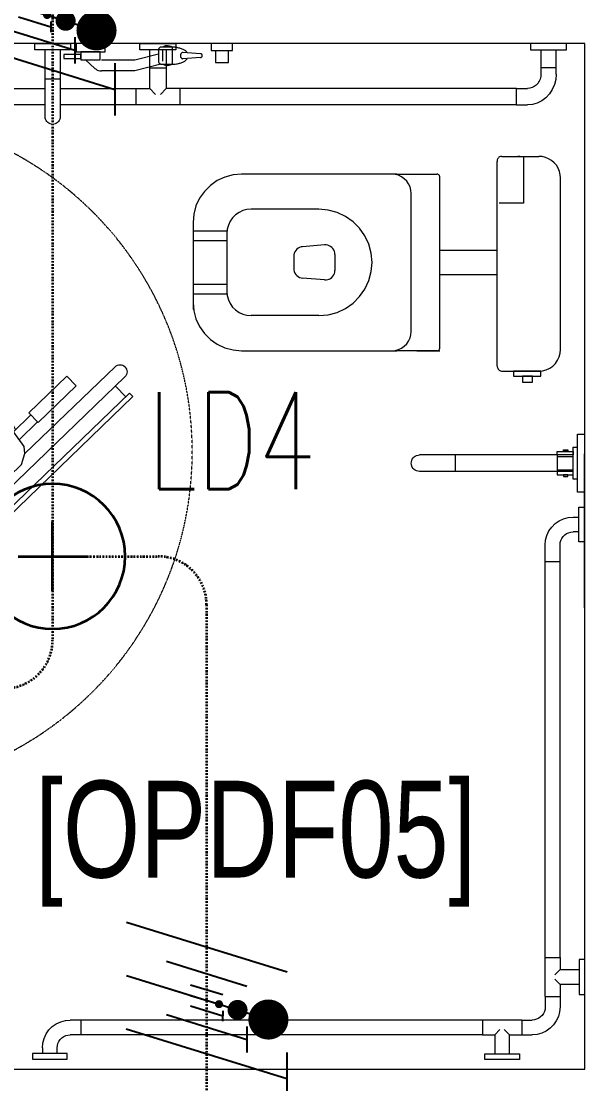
# Model space of a CAD drawing. Extents: x -12260 to 57327, y -29287 to 19916.
# Drawn here: x 9011 to 10176, y -10010 to -7814 of the extents above; entities that cross this region are included whole.
import ezdxf
from ezdxf.enums import TextEntityAlignment as Align

# ---------------------------------------------------------------- set-up
doc = ezdxf.new("R2010")
doc.units = 0
doc.header["$LTSCALE"] = 0.25
doc.linetypes.add('01-First Floor$0$TRATTEGGIATA', pattern=[0.75, 0.5, -0.25])
doc.linetypes.add('DASHDOT', pattern=[25.4, 12.7, -6.35, 0, -6.35])
for name, color, linetype, lineweight in [('01-First Floor$0$72_EGR_BASE_TEXT', 252, 'Continuous', 5), ('01-First Floor$0$LOADING', 253, 'Continuous', 5), ('01-First Floor$0$SANIT', 250, 'Continuous', 5), ('01-First Floor$0$Walls', 251, 'Continuous', 5), ('E-LITE-CIRC-NUMB', 6, 'Continuous', 25), ('E-LITE-CLNG @ 100', 150, 'Continuous', 35), ('E-LITE-CLNG-CNDT', 6, 'DASHDOT', 35), ('E-LITE-CTRL', 6, 'Continuous', 25), ('E-LITE-IDEN', 6, 'Continuous', 25), ('E-POWR-WIRE', 6, 'Continuous', 25), ('E-POWR-WIRE @ 100', 6, 'Continuous', 25), ('E-POWR-WIRE @ 20', 6, 'Continuous', 25), ('E-POWR-WIRE @ 50', 6, 'Continuous', 25)]:
    doc.layers.add(name, color=color, linetype=linetype, lineweight=lineweight)
doc.styles.add('01-First Floor$0$X3G_ENTITY_9F38', font='swisscl.ttf', dxfattribs={"height": 0.2})
doc.styles.add('DC_SIMPLEX', font='SIMPLEX.shx', dxfattribs={"width": 0.7})

# ---------------------------------------------------------------- blocks, each defined once
blk = doc.blocks.new('01-First Floor$0$Wheelchair')
for p, q in [((9688.8, 4580.4), (9636.3, 4519)), ((9688.8, 4580.4), (9913.2, 4363.8)), ((9695.9, 4532.4), (9716, 4554.1)), ((9647.3, 4524.1), (9584.2, 4494.7)), ((9709.9, 4426.2), (9647.3, 4524.1)), ((9695.9, 4532.4), (9738.4, 4489.9)), ((9762.6, 4492.4), (9766.7, 4505.2)), ((9584.2, 4494.7), (9568.2, 4476.7)), ((9698.4, 4444.2), (9735.9, 4492.5)), ((9738.4, 4489.9), (9752.5, 4485)), ((9752.5, 4485), (9762.6, 4492.4)), ((9968.8, 4285), (9757.7, 4488.8)), ((9568.2, 4476.7), (9665.9, 4393.6)), ((9586.8, 4461), (9580.1, 4453.2)), ((9580.1, 4453.2), (9656.4, 4390)), ((9709.9, 4426.2), (9663.7, 4398.5)), ((9779.1, 4383.2), (9709.9, 4426.2)), ((9656.4, 4390), (9661.8, 4397.1)), ((9665.9, 4393.6), (9695.8, 4341.1)), ((9900.5, 4350.6), (9959.2, 4411.4)), ((9951.7, 4408.7), (9954.5, 4406)), ((9959.2, 4411.4), (10010.4, 4361.2)), ((9452.6, 4357.1), (9469.8, 4373.8)), ((9469.8, 4373.8), (9557.2, 4280)), ((9759.9, 4375.2), (9711.9, 4320.3)), ((9759.9, 4375.2), (9778.4, 4384.2)), ((9778.4, 4384.2), (9904.8, 4281.6)), ((9933.8, 4386.5), (9932, 4388.3)), ((9934.6, 4342.8), (9980.6, 4390.4)), ((9975.8, 4385.5), (10035.6, 4327.8)), ((9426, 4292.7), (9452.6, 4357.1)), ((9486.4, 4356), (9493.9, 4363)), ((9493.9, 4363), (9560.4, 4289.7)), ((9732.8, 4330.6), (9756, 4349.7)), ((9756, 4349.7), (9802, 4345.5)), ((9934.3, 4342.8), (9906.5, 4356.1)), ((9950.7, 4359.5), (9980.6, 4330.3)), ((10015.9, 4307.3), (9956.1, 4365)), ((10010.4, 4361.2), (10005.8, 4356.5)), ((9695.8, 4341.1), (9709.9, 4321.7)), ((9732.8, 4330.6), (9727.3, 4319.9)), ((9802, 4345.5), (9893.6, 4285.1)), ((9934.7, 4342.9), (10054.3, 4227.4)), ((9980.6, 4330.3), (9986.1, 4336)), ((9751.1, 4275.1), (9711.9, 4320.3)), ((9778.1, 4291.7), (9727.3, 4319.9)), ((9371.6, 4248.8), (9430.7, 4303.9)), ((9526.6, 4234.6), (9426, 4292.7)), ((9560.4, 4289.7), (9553.6, 4283.9)), ((9775.8, 4283), (9778.1, 4291.7)), ((9789, 4271.5), (9775.8, 4283)), ((9890.5, 4287.2), (9880.7, 4247.5)), ((9893.6, 4285.1), (9904.8, 4281.6)), ((9964, 4272.7), (9966.8, 4282.3)), ((9966.8, 4282.3), (9975.4, 4291.3)), ((9975.4, 4291.3), (9984.9, 4294.4)), ((10121.6, 4286.3), (10128.5, 4293.5)), ((10121.6, 4286.3), (10499.3, 3921.8)), ((10128.5, 4293.5), (10506.2, 3929)), ((9526.6, 4234.6), (9552.2, 4282)), ((9557.2, 4280), (9611, 4252.4)), ((9770.8, 4244.3), (9751.1, 4275.1)), ((9836.1, 4243.1), (9789, 4271.5)), ((9891.8, 4246.6), (9904.8, 4281.6)), ((9904.8, 4281.6), (9992.8, 4255.2)), ((9977.3, 4259.9), (9964, 4272.7)), ((9967.7, 4265.7), (9965.5, 4263.4)), ((10489.5, 3888.5), (10084.1, 4279.7)), ((10129.9, 4278.3), (10109.5, 4257.2)), ((10137.1, 4271.4), (10116.7, 4250.3)), ((9371.6, 4248.8), (9598.1, 4034.2)), ((9419.9, 4243.9), (9399.1, 4222.7)), ((9419.9, 4243.9), (9464.3, 4203.2)), ((9508.1, 4245.3), (9461.6, 4205.7)), ((9611, 4252.4), (9631.1, 4239.2)), ((9989.6, 3975.8), (9770.8, 4244.3)), ((9879.4, 4247.6), (9836.1, 4243.1)), ((9891.8, 4246.6), (9879.4, 4247.6)), ((9966.5, 4198.9), (9891.8, 4246.6)), ((9992.8, 4255.2), (10043.4, 4233.2)), ((10183.1, 4143.7), (10063.9, 4258.7)), ((9572.7, 4167.4), (9526.6, 4234.6)), ((9579.9, 4186.9), (9632.5, 4237.3)), ((9623.1, 4216), (9633.6, 4221.9)), ((9679.4, 4200.1), (9632.5, 4237.3)), ((9664, 4172.4), (9633.6, 4221.9)), ((10043.4, 4233.2), (10099.8, 4203.2)), ((9464.3, 4203.2), (9469.8, 4189.4)), ((9623.1, 4216), (9605.2, 4191.9)), ((9711.1, 4181.9), (9679.4, 4200.1)), ((10005.5, 4168.6), (9966.5, 4198.9)), ((10099.8, 4203.2), (10116.9, 4183)), ((9462.9, 4179), (9450.3, 4174.3)), ((9469.8, 4189.4), (9462.9, 4179)), ((9679.2, 3982.3), (9466.2, 4184.1)), ((9579.9, 4186.9), (9571.7, 4168)), ((9605.2, 4191.9), (9611.4, 4146.2)), ((9672.6, 4175.1), (9664, 4172.4)), ((9684.7, 4162.4), (9672.6, 4175.1)), ((9989.1, 3975.3), (9711.1, 4181.9)), ((10116.9, 4183), (10155.6, 4163.8)), ((10130.2, 4164), (10120, 4181.2)), ((9571.7, 4168), (9679.8, 4046.3)), ((9715.1, 4116.7), (9684.7, 4162.4)), ((10047.5, 4143.9), (10005.5, 4168.6)), ((10087.4, 4131), (10130.2, 4164)), ((10155.6, 4163.8), (10251.2, 4093.6)), ((9611.4, 4146.2), (9675.8, 4057.3)), ((9851.9, 4142.1), (9833.2, 4122.2)), ((9849, 4139.2), (9835.9, 4124.9)), ((10087.4, 4131), (10047.5, 4143.9)), ((10135, 4071.7), (10087.4, 4131)), ((9712.6, 4073.2), (9715.1, 4116.7)), ((9816.8, 4105.4), (9835.9, 4124.9)), ((10204.7, 4088.4), (10101.2, 3978.7)), ((10251.2, 4093.6), (10204.7, 4088.4)), ((10251.2, 4093.6), (10275.8, 4069.8)), ((9673.6, 4060.4), (9712.8, 4071.9)), ((9714.2, 4060.8), (9712.6, 4073.2)), ((10097.7, 4073.5), (9997.2, 3968.1)), ((10187.6, 4070.2), (10097.7, 4073.5)), ((10275.8, 4069.8), (10283, 4047)), ((9610.7, 4047.5), (9552.6, 3986.2)), ((9619.9, 4014.1), (9605.4, 4041.3)), ((9675.8, 4057.3), (9679.8, 4046.3)), ((9714.2, 4060.8), (9679.8, 4046.3)), ((9679.8, 4046.3), (9710.1, 3959.6)), ((9765.1, 3988.4), (9714.2, 4060.8)), ((10283, 4047), (10281.4, 4032.7)), ((10469.2, 3867.5), (10283.1, 4047.1)), ((10281.4, 4032.7), (10176, 3886.7)), ((9576.3, 4012.7), (9574.4, 4014.4)), ((9619.9, 4013.8), (9574.4, 3965.8)), ((9604, 3997), (9634.5, 3968.4)), ((9619.9, 4013.8), (9740.6, 3899.4)), ((10294.8, 3967.5), (10259.1, 4001.9)), ((10271, 4018.3), (10309.2, 3981.4)), ((9552.6, 3986.2), (9605, 3937.3)), ((9554.9, 3993.8), (9557.7, 3991.1)), ((9659, 3934.2), (9598.7, 3991.4)), ((9673.3, 3975.3), (9670.6, 3965.7)), ((9681.9, 3984.4), (9673.3, 3975.3)), ((9691.3, 3987.6), (9681.9, 3984.4)), ((9704.7, 3974.8), (9691.3, 3987.6)), ((9698.5, 3984.2), (9700.7, 3986.4)), ((9797.1, 3950.8), (9765.1, 3988.4)), ((9989.1, 3975.3), (9986.9, 3977.9)), ((10002.4, 3961.7), (9989.1, 3975.3)), ((10017, 3972.2), (10055.4, 3976.6)), ((10055.4, 3976.6), (10092.1, 3970.4)), ((10101.2, 3978.7), (10059.8, 3939.5)), ((10101.2, 3978.7), (10167.6, 3911)), ((10310.6, 3982.9), (10291.2, 3962.7)), ((10389.2, 3907.1), (10310.6, 3982.9)), ((9579.2, 3970.8), (9639.5, 3913.6)), ((9634.5, 3968.4), (9629, 3962.7)), ((9710.1, 3959.6), (9734.3, 3910)), ((9896.3, 3862.9), (9997.1, 3968)), ((10002.4, 3961.7), (9993.9, 3948)), ((9997.1, 3968.1), (9995.9, 3966.7)), ((10002.4, 3961.7), (10003.2, 3962.2)), ((10003.8, 3963), (10017, 3972.2)), ((10291.2, 3962.7), (10369.7, 3886.9)), ((9605, 3937.3), (9609.5, 3942)), ((9823.7, 3909.9), (9797.1, 3950.8)), ((9993.9, 3948), (9991.2, 3909.5)), ((9734.3, 3910), (9766.8, 3855.1)), ((9838.4, 3870.6), (9823.7, 3909.9)), ((9991.2, 3909.5), (9999, 3873.1)), ((10491.3, 3929.5), (10470.9, 3908.4)), ((10499.3, 3921.8), (10506.2, 3929)), ((9830, 3774.5), (9709.7, 3888.4)), ((9991.2, 3863.6), (10028.5, 3906.8)), ((10369.7, 3886.9), (10389.2, 3907.1)), ((9689.7, 3867.2), (10098.6, 3479.7)), ((9838.4, 3870.6), (9807.3, 3826.4)), ((9899.8, 3825.8), (9838.4, 3870.6)), ((9766.8, 3855.1), (9787.8, 3838.9)), ((9886.2, 3755.3), (9991.2, 3863.6)), ((9903.6, 3773.2), (9896.3, 3862.9)), ((9991.2, 3863.6), (10061.7, 3800.3)), ((9684.7, 3829.6), (9677.9, 3822.3)), ((9677.9, 3822.3), (10058.9, 3461.2)), ((9684.7, 3829.6), (10065.8, 3468.5)), ((9693.1, 3821.6), (9713.3, 3842.9)), ((9700.4, 3814.7), (9720.5, 3836)), ((9787.8, 3838.9), (9808.6, 3801)), ((9807.3, 3826.4), (9789.7, 3835.8)), ((9808.6, 3801), (9883.1, 3708.7)), ((9945.2, 3681.2), (10086.4, 3793)), ((9883.1, 3708.7), (9886.2, 3755.3)), ((9883.1, 3708.7), (9907.9, 3685.2)), ((9959.2, 3692.3), (9997.7, 3655.7)), ((10011, 3670.7), (9975, 3704.8)), ((9907.9, 3685.2), (9931, 3679)), ((10118.7, 3500.9), (9930.9, 3678.8)), ((9931, 3679), (9945.2, 3681.2)), ((9996.3, 3654.2), (10015.6, 3674.6)), ((10015.6, 3674.6), (10094.8, 3599.5)), ((10075.5, 3579.1), (9996.3, 3654.2)), ((10094.8, 3599.5), (10075.5, 3579.1)), ((10057.7, 3476.1), (10077.9, 3497.4)), ((10065.8, 3468.5), (10058.9, 3461.2))]:
    blk.add_line(p, q)
at = {"color": 30, "linetype": '01-First Floor$0$TRATTEGGIATA'}
blk.add_circle((9928.9, 4043.3), 700, dxfattribs=at)
for centre, radius, start, end in [((9941.8, 4398.5), 14.2, 46.0147, 226.0147), ((10025.7, 4317.5), 14.2, 226.0147, 46.0147), ((10074, 4269.2), 14.6, 46.0147, 226.0147), ((9564.6, 4004.1), 14.2, 46.5424, 226.5424), ((9694.4, 4260), 626.4, 320.2511, 335.2615), ((9694.4, 4260), 616.4, 321.5411, 333.0972), ((9649.3, 3923.9), 14.2, 226.5424, 46.5424), ((10097.1, 3872.9), 80.1, 316.0147, 28.3763), ((9699.7, 3877.8), 14.6, 46.5424, 226.5424), ((10479.4, 3878), 14.6, 226.0147, 46.0147), ((10096.6, 3872.4), 80.1, 244.1807, 316.5424), ((9692, 4257.4), 626.4, 297.2956, 312.306), ((9692, 4257.4), 616.4, 299.4599, 311.0159), ((10108.7, 3490.3), 14.6, 226.5424, 46.5424)]:
    blk.add_arc(centre, radius, start, end)
blk = doc.blocks.new('01-First Floor')
at = {"layer": '01-First Floor$0$SANIT'}
for p, q in [((9038.9, -7873), (9038.9, -7860)), ((9038.9, -7860), (9113.1, -7860)), ((9113.1, -7860), (9113.1, -7873)), ((9124.4, -7860), (9124.4, -7877.4)), ((9184.4, -7860), (9124.4, -7860)), ((9184.4, -7877.4), (9184.4, -7860)), ((9256.5, -7873), (9256.5, -7860)), ((9256.5, -7860), (9330.7, -7860)), ((9330.7, -7860), (9330.7, -7873)), ((9404, -7860), (9404, -7874.5)), ((9448, -7860), (9404, -7860)), ((9448, -7874.5), (9448, -7860)), ((10064, -7860), (10064, -7873)), ((10138.2, -7860), (10064, -7860)), ((10138.2, -7873), (10138.2, -7860)), ((9113.1, -7873), (9038.9, -7873)), ((9060.2, -8011.2), (9060.2, -7873)), ((9091.8, -7874), (9091.8, -8011.2)), ((9134.5, -7882.7), (9099.1, -7882.7)), ((9099.1, -7882.7), (9099.1, -7890.7)), ((9124.4, -7877.4), (9184.4, -7877.4)), ((9174.3, -7877.4), (9134.5, -7877.4)), ((9134.5, -7877.4), (9134.5, -7893.7)), ((9134.5, -7890.7), (9134.5, -7882.7)), ((9174.3, -7893.7), (9174.3, -7877.4)), ((9294.9, -7881.8), (9246, -7894.7)), ((9330.7, -7873), (9256.5, -7873)), ((9276.6, -7953), (9276.6, -7873)), ((9295, -7871.6), (9294.9, -7872.5)), ((9294.9, -7872.5), (9294.9, -7897.5)), ((9295.2, -7870.8), (9295, -7871.6)), ((9295.6, -7870), (9295.2, -7870.8)), ((9296.1, -7869.3), (9295.6, -7870)), ((9296.7, -7868.7), (9296.1, -7869.3)), ((9297.4, -7868.2), (9296.7, -7868.7)), ((9298.2, -7867.8), (9297.4, -7868.2)), ((9299.1, -7867.6), (9298.2, -7867.8)), ((9299.9, -7867.5), (9299.1, -7867.6)), ((9329.5, -7867.5), (9299.9, -7867.5)), ((9305.5, -7865.9), (9302.8, -7867.3)), ((9302.9, -7871.5), (9302.9, -7896.5)), ((9308.5, -7865), (9305.5, -7865.9)), ((9311.6, -7864.5), (9308.5, -7865)), ((9310.6, -7873), (9310.6, -7953)), ((9314.7, -7864.5), (9311.6, -7864.5)), ((9317.7, -7865.1), (9314.7, -7864.5)), ((9320.7, -7866.1), (9317.7, -7865.1)), ((9323.4, -7867.5), (9320.7, -7866.1)), ((9323, -7867.5), (9323, -7902.5)), ((9329.5, -7867.5), (9331.8, -7867.8)), ((9331.8, -7867.8), (9333.9, -7868.2)), ((9333.9, -7868.2), (9336, -7868.6)), ((9336, -7868.6), (9338, -7869.1)), ((9338, -7869.1), (9339.9, -7869.6)), ((9339.9, -7869.6), (9341.6, -7870.2)), ((9340.7, -7881.8), (9340.4, -7882.6)), ((9340.4, -7882.6), (9340.4, -7883.5)), ((9340.4, -7883.5), (9340.4, -7886.5)), ((9341, -7881), (9340.7, -7881.8)), ((9341.5, -7880.3), (9341, -7881)), ((9342.1, -7879.7), (9341.5, -7880.3)), ((9341.6, -7870.2), (9343.3, -7870.8)), ((9342.9, -7879.2), (9342.1, -7879.7)), ((9343.6, -7878.8), (9342.9, -7879.2)), ((9343.3, -7870.8), (9344.9, -7871.5)), ((9344.5, -7878.6), (9343.6, -7878.8)), ((9345.4, -7878.5), (9344.5, -7878.6)), ((9344.9, -7871.5), (9346.4, -7872.2)), ((9381.5, -7881.1), (9345.4, -7878.5)), ((9346.4, -7872.2), (9347.8, -7873)), ((9347.8, -7873), (9349.1, -7873.8)), ((9349.1, -7873.8), (9350.3, -7874.6)), ((9350.3, -7874.6), (9351.3, -7875.5)), ((9351.3, -7875.5), (9352.3, -7876.5)), ((9352.3, -7876.5), (9353.2, -7877.5)), ((9353.2, -7877.5), (9354, -7878.5)), ((9382.2, -7881.1), (9381.5, -7881.1)), ((9382.8, -7881.3), (9382.2, -7881.1)), ((9383.5, -7881.6), (9382.8, -7881.3)), ((9384, -7882), (9383.5, -7881.6)), ((9384.5, -7882.5), (9384, -7882)), ((9384.9, -7883), (9384.5, -7882.5)), ((9385.2, -7883.6), (9384.9, -7883)), ((9404, -7874.5), (9448, -7874.5)), ((9412.6, -7874.5), (9412.6, -7898.9)), ((9439.4, -7898.9), (9439.4, -7874.5)), ((10064, -7873), (10138.2, -7873)), ((10085.3, -7874), (10085.3, -7923)), ((10116.9, -7923), (10116.9, -7874)), ((9099.1, -7890.7), (9134.5, -7890.7)), ((9134.5, -7893.7), (9174.3, -7893.7)), ((9163.3, -7911.5), (9143.7, -7893.7)), ((9246, -7894.7), (9176.7, -7894.7)), ((9299.9, -7902.5), (9246, -7916.7)), ((9294.9, -7897.5), (9295, -7898.4)), ((9295, -7898.4), (9295.2, -7899.2)), ((9295.2, -7899.2), (9295.6, -7900)), ((9295.6, -7900), (9296.1, -7900.7)), ((9296.1, -7900.7), (9296.7, -7901.3)), ((9296.7, -7901.3), (9297.4, -7901.8)), ((9297.4, -7901.8), (9298.2, -7902.2)), ((9298.2, -7902.2), (9299.1, -7902.4)), ((9299.1, -7902.4), (9299.9, -7902.5)), ((9299.9, -7902.5), (9329.5, -7902.5)), ((9303, -7902.6), (9306.2, -7904)), ((9306.2, -7904), (9309.6, -7904.8)), ((9309.6, -7904.8), (9313, -7905.1)), ((9313, -7905.1), (9316.5, -7904.8)), ((9316.5, -7904.8), (9319.9, -7903.9)), ((9319.9, -7903.9), (9323, -7902.5)), ((9329.5, -7902.5), (9331.8, -7902.2)), ((9331.8, -7902.2), (9333.9, -7901.8)), ((9333.9, -7901.8), (9336, -7901.3)), ((9336, -7901.3), (9338, -7900.9)), ((9338, -7900.9), (9339.9, -7900.3)), ((9339.9, -7900.3), (9341.6, -7899.8)), ((9340.4, -7886.5), (9340.4, -7887.4)), ((9340.4, -7887.4), (9340.7, -7888.2)), ((9340.7, -7888.2), (9341, -7889)), ((9341, -7889), (9341.5, -7889.7)), ((9341.5, -7889.7), (9342.1, -7890.3)), ((9341.6, -7899.8), (9343.3, -7899.2)), ((9342.1, -7890.3), (9342.9, -7890.8)), ((9342.9, -7890.8), (9343.6, -7891.2)), ((9343.3, -7899.2), (9344.9, -7898.5)), ((9343.6, -7891.2), (9344.5, -7891.4)), ((9344.5, -7891.4), (9345.4, -7891.5)), ((9344.9, -7898.5), (9346.4, -7897.8)), ((9381.5, -7888.9), (9345.4, -7891.5)), ((9346.4, -7897.8), (9347.8, -7897)), ((9347.8, -7897), (9349.1, -7896.2)), ((9349.1, -7896.2), (9350.3, -7895.4)), ((9350.3, -7895.4), (9351.3, -7894.5)), ((9351.3, -7894.5), (9352.3, -7893.5)), ((9352.3, -7893.5), (9353.2, -7892.5)), ((9353.2, -7892.5), (9354, -7891.5)), ((9381.5, -7888.9), (9382.2, -7888.9)), ((9382.2, -7888.9), (9382.8, -7888.7)), ((9382.8, -7888.7), (9383.5, -7888.4)), ((9383.5, -7888.4), (9384, -7888)), ((9384, -7888), (9384.5, -7887.5)), ((9384.5, -7887.5), (9384.9, -7887)), ((9384.9, -7887), (9385.2, -7886.3)), ((9385.4, -7884.3), (9385.2, -7883.6)), ((9385.2, -7886.3), (9385.4, -7885.7)), ((9385.4, -7885), (9385.4, -7884.3)), ((9385.4, -7885.7), (9385.4, -7885)), ((9412.6, -7898.9), (9439.4, -7898.9)), ((9163.3, -7911.5), (9165.6, -7913.3)), ((9165.6, -7913.3), (9168.2, -7914.7)), ((9168.2, -7914.7), (9170.9, -7915.8)), ((9170.9, -7915.8), (9173.8, -7916.5)), ((9173.8, -7916.5), (9176.7, -7916.7)), ((9246, -7916.7), (9176.7, -7916.7)), ((9276.6, -7910), (9310.6, -7910)), ((10085.3, -7923), (10084.9, -7928.2)), ((10116.9, -7910), (10085.3, -7910)), ((10116.9, -7923), (10116, -7934.1)), ((9060.2, -7933), (9091.8, -7933)), ((10071.4, -7949), (10067, -7951.2)), ((10075.4, -7946), (10071.4, -7949)), ((10078.8, -7942.3), (10075.4, -7946)), ((10081.6, -7938), (10078.8, -7942.3)), ((10083.6, -7933.3), (10081.6, -7938)), ((10084.9, -7928.2), (10083.6, -7933.3)), ((10113.3, -7944.9), (10108.9, -7955)), ((10116, -7934.1), (10113.3, -7944.9)), ((8381.7, -7953), (9060.2, -7953)), ((9091.8, -7953), (9276.6, -7953)), ((9248, -7953), (9248, -7987)), ((9276.6, -7953), (9288.6, -7965)), ((9310.6, -7953), (9298.6, -7965)), ((10035.2, -7953.2), (9310.6, -7953.2)), ((9339.2, -7953.2), (9339.2, -7987)), ((10035.2, -7987), (10035.2, -7953)), ((10035.2, -7953), (10057.5, -7953)), ((10062.3, -7952.5), (10057.5, -7953)), ((10067, -7951.2), (10062.3, -7952.5)), ((10103, -7964.1), (10095.7, -7972)), ((10108.9, -7955), (10103, -7964.1)), ((9060.2, -7987), (8357.3, -7987)), ((9356.6, -7987), (9091.8, -7987)), ((10035.2, -7987), (9119.6, -7987)), ((9338.6, -7987), (9248.6, -7987)), ((10035.2, -7987), (10057.5, -7987)), ((10067.8, -7986), (10057.5, -7987)), ((10077.8, -7983.1), (10067.8, -7986)), ((10087.2, -7978.4), (10077.8, -7983.1)), ((10095.7, -7972), (10087.2, -7978.4)), ((9060.5, -8014), (9060.2, -8011.2)), ((9061.2, -8016.6), (9060.5, -8014)), ((9091.5, -8014), (9090.8, -8016.6)), ((9091.8, -8011.2), (9091.5, -8014)), ((9062.3, -8019.1), (9061.2, -8016.6)), ((9063.9, -8021.4), (9062.3, -8019.1)), ((9065.9, -8023.3), (9063.9, -8021.4)), ((9068.1, -8024.9), (9065.9, -8023.3)), ((9070.6, -8026), (9068.1, -8024.9)), ((9073.3, -8026.8), (9070.6, -8026)), ((9076, -8027), (9073.3, -8026.8)), ((9078.7, -8026.8), (9076, -8027)), ((9081.4, -8026), (9078.7, -8026.8)), ((9083.9, -8024.9), (9081.4, -8026)), ((9086.1, -8023.3), (9083.9, -8024.9)), ((9088.1, -8021.4), (9086.1, -8023.3)), ((9089.7, -8019.1), (9088.1, -8021.4)), ((9090.8, -8016.6), (9089.7, -8019.1)), ((9995.1, -8100.6), (9994.8, -8102.2)), ((9994.8, -8102.2), (9994.8, -8103.9)), ((9995.6, -8099.1), (9995.1, -8100.6)), ((9996.4, -8097.6), (9995.6, -8099.1)), ((9997.5, -8096.4), (9996.4, -8097.6)), ((9998.7, -8095.2), (9997.5, -8096.4)), ((10000, -8094.4), (9998.7, -8095.2)), ((10001.5, -8093.7), (10000, -8094.4)), ((10003.1, -8093.3), (10001.5, -8093.7)), ((10004.8, -8093.2), (10003.1, -8093.3)), ((10004.8, -8093.2), (10081, -8093.2)), ((10041.5, -8093.2), (10038, -8093.2)), ((10049.5, -8093.2), (10049.5, -8190.2)), ((10088, -8093.7), (10081, -8093.2)), ((10094.9, -8095.4), (10088, -8093.7)), ((10101.4, -8098.1), (10094.9, -8095.4)), ((10107.4, -8101.7), (10101.4, -8098.1)), ((10112.8, -8106.3), (10107.4, -8101.7)), ((9995.2, -8526.4), (9994.8, -8103.8)), ((10117.4, -8111.7), (10112.8, -8106.3)), ((10121.1, -8117.7), (10117.4, -8111.7)), ((10123.8, -8124.2), (10121.1, -8117.7)), ((10125.4, -8131.1), (10123.8, -8124.2)), ((9416.3, -8143.3), (9402, -8153.3)), ((9432.1, -8135.9), (9416.3, -8143.3)), ((9448.9, -8131.4), (9432.1, -8135.9)), ((9466.3, -8129.9), (9448.9, -8131.4)), ((9787.3, -8129.9), (9466.3, -8129.9)), ((9784.2, -8130.5), (9777.3, -8129.9)), ((9791, -8132.3), (9784.2, -8130.5)), ((9787.3, -8129.9), (9870.3, -8129.9)), ((9797.3, -8135.3), (9791, -8132.3)), ((9803, -8139.3), (9797.3, -8135.3)), ((9807.9, -8144.2), (9803, -8139.3)), ((9811.9, -8149.9), (9807.9, -8144.2)), ((9828.8, -8129.9), (9870.3, -8129.9)), ((9871.3, -8130), (9870.3, -8129.9)), ((9872.3, -8130.3), (9871.3, -8130)), ((9873.3, -8130.7), (9872.3, -8130.3)), ((9874.1, -8131.3), (9873.3, -8130.7)), ((9874.9, -8132.1), (9874.1, -8131.3)), ((9875.5, -8132.9), (9874.9, -8132.1)), ((9875.9, -8133.9), (9875.5, -8132.9)), ((9876.2, -8134.9), (9875.9, -8133.9)), ((9876.3, -8135.9), (9876.2, -8134.9)), ((9876.3, -8488.9), (9876.3, -8135.9)), ((10126, -8138.2), (10125.4, -8131.1)), ((10126, -8138.2), (10126, -8134.7)), ((10126, -8492.2), (10126, -8138.2)), ((9389.7, -8165.6), (9379.7, -8179.9)), ((9402, -8153.3), (9389.7, -8165.6)), ((9814.9, -8156.2), (9811.9, -8149.9)), ((9816.7, -8163), (9814.9, -8156.2)), ((9817.3, -8169.9), (9816.7, -8163)), ((9379.7, -8179.9), (9372.3, -8195.7)), ((9817.3, -8454.9), (9817.3, -8169.9)), ((10049.5, -8190.2), (9999, -8190.2)), ((9367.8, -8212.6), (9366.3, -8229.9)), ((9372.3, -8195.7), (9367.8, -8212.6)), ((9461.3, -8209.1), (9454.1, -8214.1)), ((9469.2, -8205.4), (9461.3, -8209.1)), ((9477.6, -8203.2), (9469.2, -8205.4)), ((9486.3, -8202.4), (9477.6, -8203.2)), ((9626.3, -8202.4), (9486.3, -8202.4)), ((9645.4, -8204.1), (9626.3, -8202.4)), ((9663.9, -8209.1), (9645.4, -8204.1)), ((9681.3, -8217.2), (9663.9, -8209.1)), ((9366.3, -8229.9), (9366.3, -8409.9)), ((9443, -8227.4), (9439.3, -8235.3)), ((9448, -8220.3), (9443, -8227.4)), ((9454.1, -8214.1), (9448, -8220.3)), ((9697, -8228.2), (9681.3, -8217.2)), ((9710.5, -8241.7), (9697, -8228.2)), ((9366.3, -8247.4), (9436.3, -8247.4)), ((9437, -8243.7), (9436.3, -8252.4)), ((9436.3, -8247.4), (9436.3, -8377.4)), ((9439.3, -8235.3), (9437, -8243.7)), ((9721.5, -8257.4), (9710.5, -8241.7)), ((9366.3, -8267.4), (9436.3, -8267.4)), ((9638.3, -8276.1), (9592.6, -8279.9)), ((9641.6, -8276.2), (9638.3, -8276.1)), ((9644.7, -8276.8), (9641.6, -8276.2)), ((9647.8, -8277.9), (9644.7, -8276.8)), ((9650.6, -8279.5), (9647.8, -8277.9)), ((9729.6, -8274.8), (9721.5, -8257.4)), ((9734.6, -8293.3), (9729.6, -8274.8)), ((9574.6, -8296.5), (9574.3, -8299.8)), ((9574.3, -8299.8), (9574.3, -8325)), ((9575.4, -8293.3), (9574.6, -8296.5)), ((9576.7, -8290.3), (9575.4, -8293.3)), ((9578.5, -8287.5), (9576.7, -8290.3)), ((9580.7, -8285.1), (9578.5, -8287.5)), ((9583.3, -8283.1), (9580.7, -8285.1)), ((9586.3, -8281.5), (9583.3, -8283.1)), ((9589.4, -8280.4), (9586.3, -8281.5)), ((9592.6, -8279.9), (9589.4, -8280.4)), ((9653.2, -8281.5), (9650.6, -8279.5)), ((9655.3, -8283.9), (9653.2, -8281.5)), ((9657.1, -8286.6), (9655.3, -8283.9)), ((9658.4, -8289.5), (9657.1, -8286.6)), ((9659.2, -8292.7), (9658.4, -8289.5)), ((9659.5, -8295.9), (9659.2, -8292.7)), ((9659.5, -8295.9), (9659.5, -8328.9)), ((9736.3, -8312.4), (9734.6, -8293.3)), ((9876.3, -8287.4), (9995, -8287.4)), ((9734.6, -8331.5), (9736.3, -8312.4)), ((9574.3, -8325), (9574.6, -8328.3)), ((9574.6, -8328.3), (9575.4, -8331.5)), ((9575.4, -8331.5), (9576.7, -8334.5)), ((9576.7, -8334.5), (9578.5, -8337.3)), ((9578.5, -8337.3), (9580.7, -8339.7)), ((9580.7, -8339.7), (9583.3, -8341.8)), ((9583.3, -8341.8), (9586.3, -8343.3)), ((9586.3, -8343.3), (9589.4, -8344.4)), ((9589.4, -8344.4), (9592.6, -8344.9)), ((9650.6, -8345.4), (9653.2, -8343.3)), ((9653.2, -8343.3), (9655.3, -8341)), ((9655.3, -8341), (9657.1, -8338.2)), ((9657.1, -8338.2), (9658.4, -8335.3)), ((9658.4, -8335.3), (9659.2, -8332.2)), ((9659.2, -8332.2), (9659.5, -8328.9)), ((9729.6, -8350), (9734.6, -8331.5)), ((9876.3, -8337.4), (9995, -8337.4)), ((9366.3, -8357.4), (9436.3, -8357.4)), ((9638.3, -8348.7), (9592.6, -8344.9)), ((9638.3, -8348.7), (9641.6, -8348.6)), ((9641.6, -8348.6), (9644.7, -8348)), ((9644.7, -8348), (9647.8, -8346.9)), ((9647.8, -8346.9), (9650.6, -8345.4)), ((9721.5, -8367.4), (9729.6, -8350)), ((9366.3, -8377.4), (9436.3, -8377.4)), ((9436.3, -8372.4), (9437, -8381.1)), ((9437, -8381.1), (9439.3, -8389.5)), ((9697, -8396.7), (9710.5, -8383.1)), ((9710.5, -8383.1), (9721.5, -8367.4)), ((9366.3, -8394.9), (9367.8, -8412.3)), ((9439.3, -8389.5), (9443, -8397.4)), ((9443, -8397.4), (9448, -8404.6)), ((9448, -8404.6), (9454.1, -8410.7)), ((9663.9, -8415.8), (9681.3, -8407.7)), ((9681.3, -8407.7), (9697, -8396.7)), ((9367.8, -8412.3), (9372.3, -8429.1)), ((9372.3, -8429.1), (9379.7, -8444.9)), ((9454.1, -8410.7), (9461.3, -8415.7)), ((9461.3, -8415.7), (9469.2, -8419.4)), ((9469.2, -8419.4), (9477.6, -8421.7)), ((9477.6, -8421.7), (9486.3, -8422.4)), ((9626.3, -8422.4), (9486.3, -8422.4)), ((9626.3, -8422.4), (9645.4, -8420.7)), ((9645.4, -8420.7), (9663.9, -8415.8)), ((9379.7, -8444.9), (9389.7, -8459.2)), ((9389.7, -8459.2), (9402, -8471.5)), ((9402, -8471.5), (9416.3, -8481.5)), ((9807.9, -8480.6), (9811.9, -8474.9)), ((9811.9, -8474.9), (9814.9, -8468.6)), ((9814.9, -8468.6), (9816.7, -8461.9)), ((9816.7, -8461.9), (9817.3, -8454.9)), ((9416.3, -8481.5), (9432.1, -8488.9)), ((9432.1, -8488.9), (9448.9, -8493.4)), ((9448.9, -8493.4), (9466.3, -8494.9)), ((9466.3, -8494.9), (9787.3, -8494.9)), ((9777.3, -8494.9), (9784.2, -8494.3)), ((9784.2, -8494.3), (9791, -8492.5)), ((9870.3, -8494.9), (9787.3, -8494.9)), ((9791, -8492.5), (9797.3, -8489.6)), ((9797.3, -8489.6), (9803, -8485.6)), ((9803, -8485.6), (9807.9, -8480.6)), ((9828.8, -8494.9), (9876.3, -8494.9)), ((9870.3, -8494.9), (9871.3, -8494.8)), ((9871.3, -8494.8), (9872.3, -8494.6)), ((9872.3, -8494.6), (9873.3, -8494.1)), ((9873.3, -8494.1), (9874.1, -8493.5)), ((9874.1, -8493.5), (9874.9, -8492.8)), ((9874.9, -8492.8), (9875.5, -8491.9)), ((9875.5, -8491.9), (9875.9, -8491)), ((9875.9, -8491), (9876.2, -8490)), ((9876.2, -8490), (9876.3, -8488.9)), ((10125.3, -8500), (10126, -8492.2)), ((10115.5, -8521.1), (10120, -8514.7)), ((10120, -8514.7), (10123.3, -8507.6)), ((10123.3, -8507.6), (10125.3, -8500)), ((9995.2, -8526.5), (9995.2, -8528.1)), ((9995.2, -8528.1), (9995.5, -8529.7)), ((9995.5, -8529.7), (9996.1, -8531.3)), ((9996.1, -8531.3), (9996.9, -8532.7)), ((9996.9, -8532.7), (9997.9, -8534)), ((9997.9, -8534), (9999.1, -8535.1)), ((9999.1, -8535.1), (10000.5, -8536)), ((10000.5, -8536), (10002, -8536.6)), ((10002, -8536.6), (10003.6, -8537)), ((10003.6, -8537), (10005.2, -8537.2)), ((10005.2, -8537.2), (10085.5, -8537.2)), ((10029, -8537.2), (10029, -8547.2)), ((10085.5, -8537.2), (10029, -8537.2)), ((10033, -8537.2), (10081, -8537.2)), ((10081, -8537.2), (10088.8, -8536.5)), ((10085.5, -8547.2), (10085.5, -8537.2)), ((10088.8, -8536.5), (10096.4, -8534.4)), ((10096.4, -8534.4), (10103.5, -8531.1)), ((10103.5, -8531.1), (10109.9, -8526.6)), ((10109.9, -8526.6), (10115.5, -8521.1)), ((10029, -8547.2), (10085.5, -8547.2)), ((10047.5, -8547.2), (10047.5, -8560.2)), ((10068, -8547.2), (10047.5, -8547.2)), ((10047.5, -8560.2), (10068, -8560.2)), ((10068, -8560.2), (10068, -8547.2)), ((10161, -8667.4), (10176, -8667.4)), ((10161, -8787.4), (10161, -8667.4)), ((10151.8, -8694), (10161, -8694)), ((10151.8, -8760.7), (10151.8, -8694)), ((9819.5, -8718.9), (9821.2, -8716.5)), ((9821.2, -8716.5), (9823.3, -8714.4)), ((9823.3, -8714.4), (9825.7, -8712.7)), ((9825.7, -8712.7), (9828.4, -8711.4)), ((9828.4, -8711.4), (9831.3, -8710.6)), ((9831.3, -8710.6), (9834.2, -8710.4)), ((9907.9, -8710.4), (9834.2, -8710.4)), ((9907.9, -8710.4), (9907.9, -8744.4)), ((10151.8, -8710.4), (9907.9, -8710.4)), ((10119, -8710.4), (10119, -8703)), ((10119, -8703), (10151.8, -8703)), ((10119, -8710.4), (10119, -8744.4)), ((10151.8, -8710.4), (10119, -8710.4)), ((10119, -8713.4), (10151.8, -8713.4)), ((10132, -8700), (10140.8, -8700)), ((10132, -8703), (10132, -8700)), ((10140.8, -8703), (10132, -8703)), ((10140.8, -8700), (10140.8, -8703)), ((10151.8, -8703), (10151.8, -8710.4)), ((10175.3, -9026.4), (10175.3, -8707.8)), ((9817.2, -8727.4), (9817.5, -8724.4)), ((9817.5, -8730.3), (9817.2, -8727.4)), ((9817.5, -8724.4), (9818.2, -8721.6)), ((9818.2, -8733.2), (9817.5, -8730.3)), ((9818.2, -8721.6), (9819.5, -8718.9)), ((9819.5, -8735.9), (9818.2, -8733.2)), ((9821.2, -8738.3), (9819.5, -8735.9)), ((9823.3, -8740.4), (9821.2, -8738.3)), ((9825.7, -8742.1), (9823.3, -8740.4)), ((9828.4, -8743.4), (9825.7, -8742.1)), ((9831.3, -8744.1), (9828.4, -8743.4)), ((9834.2, -8744.4), (9831.3, -8744.1)), ((9907.9, -8744.4), (9834.2, -8744.4)), ((10151.8, -8744.4), (9907.9, -8744.4)), ((10119, -8741.4), (10151.8, -8741.4)), ((10119, -8744.4), (10119, -8751.7)), ((10151.8, -8744.4), (10119, -8744.4)), ((10119, -8751.7), (10151.8, -8751.7)), ((10132, -8751.7), (10132, -8754.7)), ((10140.8, -8751.7), (10132, -8751.7)), ((10132, -8754.7), (10140.8, -8754.7)), ((10140.8, -8754.7), (10140.8, -8751.7)), ((10151.8, -8751.7), (10151.8, -8744.4)), ((10161, -8760.7), (10151.8, -8760.7)), ((10176, -8787.4), (10161, -8787.4)), ((10163.6, -8818), (10175.3, -8818)), ((10163.6, -8890), (10163.6, -8818)), ((10175.3, -8818), (10175.3, -8890)), ((10114.8, -8852.2), (10123.1, -8846.4)), ((10123.1, -8846.4), (10132.2, -8842.2)), ((10132.2, -8842.2), (10141.9, -8839.6)), ((10141.9, -8839.6), (10151.9, -8838.7)), ((10151.9, -8838.7), (10163.6, -8838.7)), ((10097.7, -8876.6), (10102, -8867.5)), ((10102, -8867.5), (10107.7, -8859.3)), ((10107.7, -8859.3), (10114.8, -8852.2)), ((10138.4, -8872.9), (10142.6, -8871)), ((10142.6, -8871), (10147.2, -8869.7)), ((10147.2, -8869.7), (10151.9, -8869.3)), ((10163.6, -8869.3), (10151.9, -8869.3)), ((10094.3, -8896.3), (10095.1, -8886.3)), ((10095.1, -8886.3), (10097.7, -8876.6)), ((10124.9, -8896.3), (10125.3, -8891.6)), ((10125.3, -8891.6), (10126.5, -8887.1)), ((10126.5, -8887.1), (10128.5, -8882.8)), ((10128.5, -8882.8), (10131.2, -8879)), ((10131.2, -8879), (10134.5, -8875.6)), ((10134.5, -8875.6), (10138.4, -8872.9)), ((10175.3, -8890), (10163.6, -8890)), ((10094.3, -8931.4), (10094.3, -8896.3)), ((10124.9, -8931.4), (10124.9, -8896.3)), ((10124.9, -8931.4), (10094.3, -8931.4)), ((10094.3, -9748.7), (10094.3, -8931.4)), ((10124.9, -9748.7), (10124.9, -8931.4)), ((10094.3, -9829.7), (10094.3, -9748.7)), ((10094.3, -9748.7), (10124.9, -9748.7)), ((10124.9, -9748.7), (10124.9, -9773.9)), ((10176, -9753.2), (10164.3, -9753.2)), ((10164.3, -9753.2), (10164.3, -9825.2)), ((10176, -9825.2), (10176, -9753.2)), ((10124.9, -9773.9), (10114.1, -9784.7)), ((10124.9, -9804.5), (10114.1, -9793.7)), ((10124.9, -9773.9), (10164.3, -9773.9)), ((10124.9, -9804.5), (10124.9, -9829.7)), ((10164.3, -9804.5), (10124.9, -9804.5)), ((10094.3, -9829.7), (10094.3, -9851.3)), ((10094.3, -9829.7), (10124.9, -9829.7)), ((10124.9, -9829.7), (10124.9, -9851.3)), ((10164.3, -9825.2), (10176, -9825.2)), ((10093.9, -9856), (10092.6, -9860.5)), ((10094.3, -9851.3), (10093.9, -9856)), ((10124.9, -9851.3), (10124, -9861.3)), ((9083.5, -9886), (9092.6, -9881.7)), ((9092.6, -9881.7), (9102.3, -9879.1)), ((9102.3, -9879.1), (9112.3, -9878.3)), ((9133.9, -9878.3), (9112.3, -9878.3)), ((9964.7, -9878.3), (9133.9, -9878.3)), ((9133.9, -9878.3), (9133.9, -9908.7)), ((10045.7, -9878.3), (9964.7, -9878.3)), ((9964.7, -9878.3), (9964.7, -9908.9)), ((10045.7, -9878.3), (10067.3, -9878.3)), ((10045.7, -9878.3), (10045.7, -9908.9)), ((10072, -9877.9), (10067.3, -9878.3)), ((10076.5, -9876.6), (10072, -9877.9)), ((10080.8, -9874.6), (10076.5, -9876.6)), ((10084.6, -9871.9), (10080.8, -9874.6)), ((10088, -9868.6), (10084.6, -9871.9)), ((10090.7, -9864.8), (10088, -9868.6)), ((10092.6, -9860.5), (10090.7, -9864.8)), ((10117.2, -9880.1), (10111.4, -9888.3)), ((10121.4, -9871), (10117.2, -9880.1)), ((10124, -9861.3), (10121.4, -9871)), ((9062.5, -9907.1), (9068.2, -9898.8)), ((9068.2, -9898.8), (9075.3, -9891.7)), ((9075.3, -9891.7), (9083.5, -9886)), ((9989.9, -9908.9), (10000.7, -9898.1)), ((10020.5, -9908.9), (10009.7, -9898.1)), ((10096.1, -9901.1), (10087, -9905.4)), ((10104.3, -9895.4), (10096.1, -9901.1)), ((10111.4, -9888.3), (10104.3, -9895.4)), ((9054.7, -9935.9), (9055.6, -9925.9)), ((9055.6, -9925.9), (9058.2, -9916.2)), ((9058.2, -9916.2), (9062.5, -9907.1)), ((9087, -9926.6), (9089, -9922.4)), ((9089, -9922.4), (9091.7, -9918.5)), ((9091.7, -9918.5), (9095, -9915.2)), ((9095, -9915.2), (9098.8, -9912.5)), ((9098.8, -9912.5), (9103.1, -9910.5)), ((9103.1, -9910.5), (9107.7, -9909.3)), ((9107.7, -9909.3), (9112.3, -9908.9)), ((9133.9, -9908.9), (9112.3, -9908.9)), ((9964.7, -9908.9), (9133.9, -9908.9)), ((9964.7, -9908.9), (9989.9, -9908.9)), ((9989.9, -9908.9), (9989.9, -9948.3)), ((10020.5, -9908.9), (10045.7, -9908.9)), ((10020.5, -9948.3), (10020.5, -9908.9)), ((10045.7, -9908.9), (10067.3, -9908.9)), ((10077.3, -9908), (10067.3, -9908.9)), ((10087, -9905.4), (10077.3, -9908)), ((9034, -9947.6), (9034, -9959.3)), ((9106, -9947.6), (9034, -9947.6)), ((9054.7, -9935.9), (9054.7, -9947.6)), ((9085.3, -9935.9), (9085.8, -9931.2)), ((9085.3, -9947.6), (9085.3, -9935.9)), ((9085.8, -9931.2), (9087, -9926.6)), ((9106, -9959.3), (9106, -9947.6)), ((9034, -9959.3), (9106, -9959.3)), ((9969.2, -9960), (9969.2, -9948.3)), ((9969.2, -9948.3), (10041.2, -9948.3)), ((10041.2, -9960), (9969.2, -9960)), ((10041.2, -9948.3), (10041.2, -9960))]:
    blk.add_line(p, q, dxfattribs=at)
at = {"layer": '01-First Floor$0$Walls'}
for p, q in [((10176, -7860), (7976, -7860)), ((10176, -9980), (10176, -7860)), ((7976, -9980), (10176, -9980))]:
    blk.add_line(p, q, dxfattribs=at)
at = {"layer": '01-First Floor$0$LOADING', "xscale": -1, "rotation": 180}
blk.add_blockref('01-First Floor$0$Wheelchair', (-1264.3, -4660.5, -0.1), dxfattribs=at)
blk.add_blockref('01-First Floor$0$Wheelchair', (-1264.3, -4660.5, -0.1), dxfattribs=at)
at = {"layer": '01-First Floor$0$72_EGR_BASE_TEXT', "insert": (9495.9, -9383.7, 0), "char_height": 200, "attachment_point": 2, "style": '01-First Floor$0$X3G_ENTITY_9F38'}
blk.add_mtext('[OPDF05]', dxfattribs=at)
blk = doc.blocks.new('DC_LT-CL-Point')
for p, q in [((0, -0.711), (0, 0.711)), ((0.711, 0), (-0.711, 0))]:
    blk.add_line(p, q)
blk.add_circle((0, 0), 1.5)
at = {"layer": 'E-LITE-CIRC-NUMB', "style": 'DC_SIMPLEX', "width": 0.7, "flags": 8}
blk.add_attdef('CIRCUIT', text='', height=2, rotation=360, dxfattribs=at).set_placement((-3.364, 1.5), align=Align.RIGHT)
at = {"layer": 'E-LITE-CTRL', "style": 'DC_SIMPLEX', "width": 0.7, "flags": 8}
blk.add_attdef('CONTROL', (3.364, -3.498), '', height=2, rotation=360, dxfattribs=at)
at = {"layer": 'E-LITE-IDEN', "style": 'DC_SIMPLEX', "width": 0.7, "flags": 8}
blk.add_attdef('TYPE', (3.364, 1.5), '', height=2, rotation=360, dxfattribs=at)
blk = doc.blocks.new('*U44')
for p, q in [((-1.658, 1.617), (1.663, 0.587)), ((-1.66, 0.515), (1.66, -0.515)), ((-1.663, -0.587), (1.658, -1.617)), ((1.659, -1.078), (1.657, -2.157))]:
    blk.add_line(p, q)
at = {"const_width": 0.414}
blk.add_lwpolyline([(1.278, -0.19, 1), (1.277, -0.604, 1)], format="xyb", close=True, dxfattribs=at)
blk = doc.blocks.new('*U646')
at = {"layer": 'E-POWR-WIRE @ 100', "xscale": 100, "yscale": 100, "zscale": 100}
blk.add_blockref('*U44', (9394.3, -9837.5), dxfattribs=at)
at = {"layer": 'E-POWR-WIRE @ 20', "xscale": 20, "yscale": 20, "zscale": 20}
blk.add_blockref('*U44', (9394.3, -9837.5), dxfattribs=at)
at = {"layer": 'E-POWR-WIRE @ 50', "xscale": 50, "yscale": 50, "zscale": 50}
blk.add_blockref('*U44', (9394.3, -9837.5), dxfattribs=at)
blk = doc.blocks.new('*U648')
at = {"layer": 'E-POWR-WIRE @ 100', "xscale": 100, "yscale": 100, "zscale": 100}
blk.add_blockref('*U44', (9038.9, -7793.1), dxfattribs=at)
at = {"layer": 'E-POWR-WIRE @ 20', "xscale": 20, "yscale": 20, "zscale": 20}
blk.add_blockref('*U44', (9038.9, -7793.1), dxfattribs=at)
at = {"layer": 'E-POWR-WIRE @ 50', "xscale": 50, "yscale": 50, "zscale": 50}
blk.add_blockref('*U44', (9038.9, -7793.1), dxfattribs=at)

msp = doc.modelspace()

# ---------------------------------------------------------------- linework, layer by layer
at = {"layer": 'E-LITE-CLNG-CNDT'}
msp.add_lwpolyline([(9076, -6710), (9076, -8920)], dxfattribs=at)
for points in [[(9076, -8920), (9076, -9092.9, -0.414214), (8976, -9192.9), (8038.9, -9192.9)], [(9076, -8920), (9294.3, -8920, -0.414214), (9394.3, -9020), (9394.3, -10655)]]:
    msp.add_lwpolyline(points, format="xyb", dxfattribs=at)

# ---------------------------------------------------------------- block references
at = {"layer": 'E-LITE-CLNG @ 100'}
ref = msp.add_blockref('DC_LT-CL-Point', (9076, -8920), dxfattribs=dict(at, xscale=-99.99999999999999, yscale=99.99999999999999, zscale=99.99999999999999))
ref.add_attrib('TYPE', 'LD4', (9272.4, -8780.7), dxfattribs={"layer": 'E-LITE-IDEN', "height": 200, "style": 'DC_SIMPLEX', "width": 0.7, "flags": 8})
at = {"layer": 'E-LITE-CLNG-CNDT'}
msp.add_blockref('01-First Floor', (0, 0), dxfattribs=at)
at = {"layer": 'E-POWR-WIRE'}
for name in ['*U648', '*U646']:
    msp.add_blockref(name, (0, 0), dxfattribs=at)

doc.saveas('drawing.dxf')
